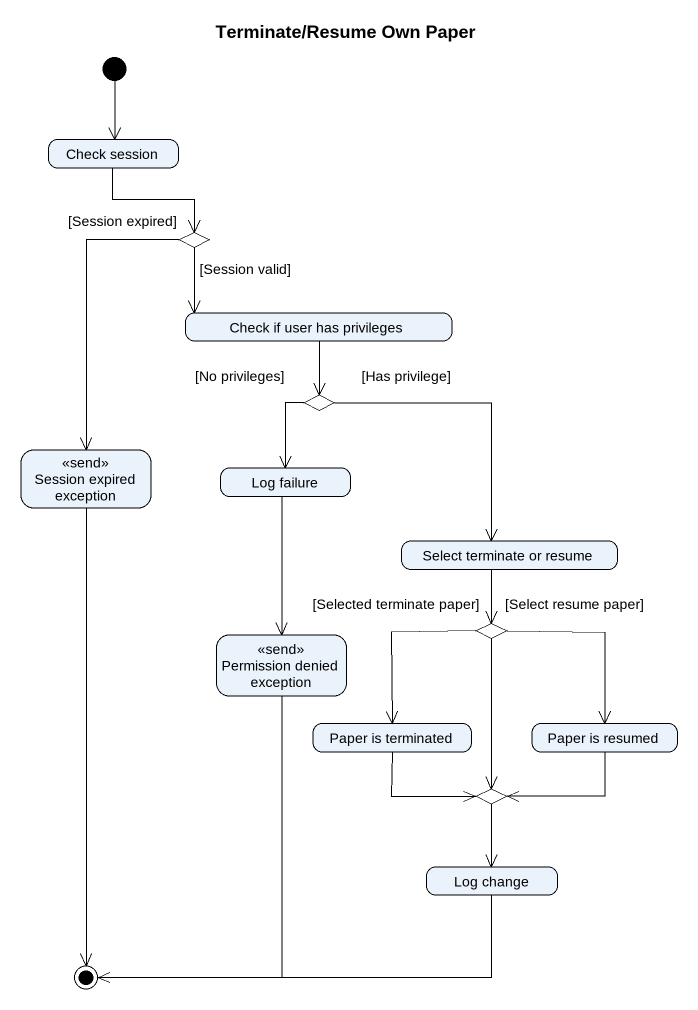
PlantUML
@startuml
title Terminate/Resume Own Paper
hide empty description
state "Check session" as Check_session
state choice1 <<choice>>
state "Check if user has privileges" as Check_if_user_has_privileges
state choice2 <<choice>>
state "Session expired exception" as Session_expired_exception <<send>>
state "Log failure" as Log_failure
state "Select terminate or resume" as Select_terminate_or_resume
state "Permission denied exception" as Permission_denied_exception <<send>>
state choice3 <<choice>>
state "Paper is terminated" as Paper_is_terminated
state "Paper is resumed" as Paper_is_resumed
state choice4 <<choice>>
state "Log change" as Log_change
[*] --> Check_session
Check_session --> choice1
choice1 --> Check_if_user_has_privileges : [Session valid]
choice1 --> Session_expired_exception : [Session expired]
Check_if_user_has_privileges --> choice2
choice2 --> Log_failure : [No privileges]
choice2 --> Select_terminate_or_resume : [Has privilege]
Log_failure --> Permission_denied_exception
Select_terminate_or_resume --> choice3
choice3 --> Paper_is_terminated : [Selected terminate paper]
choice3 --> Paper_is_resumed : [Select resume paper]
choice3 --> choice4
Paper_is_terminated -right-> choice4
Paper_is_resumed -left-> choice4
choice4 --> Log_change
Session_expired_exception --> [*]
Permission_denied_exception --> [*]
Log_change -left-> [*]
@enduml
